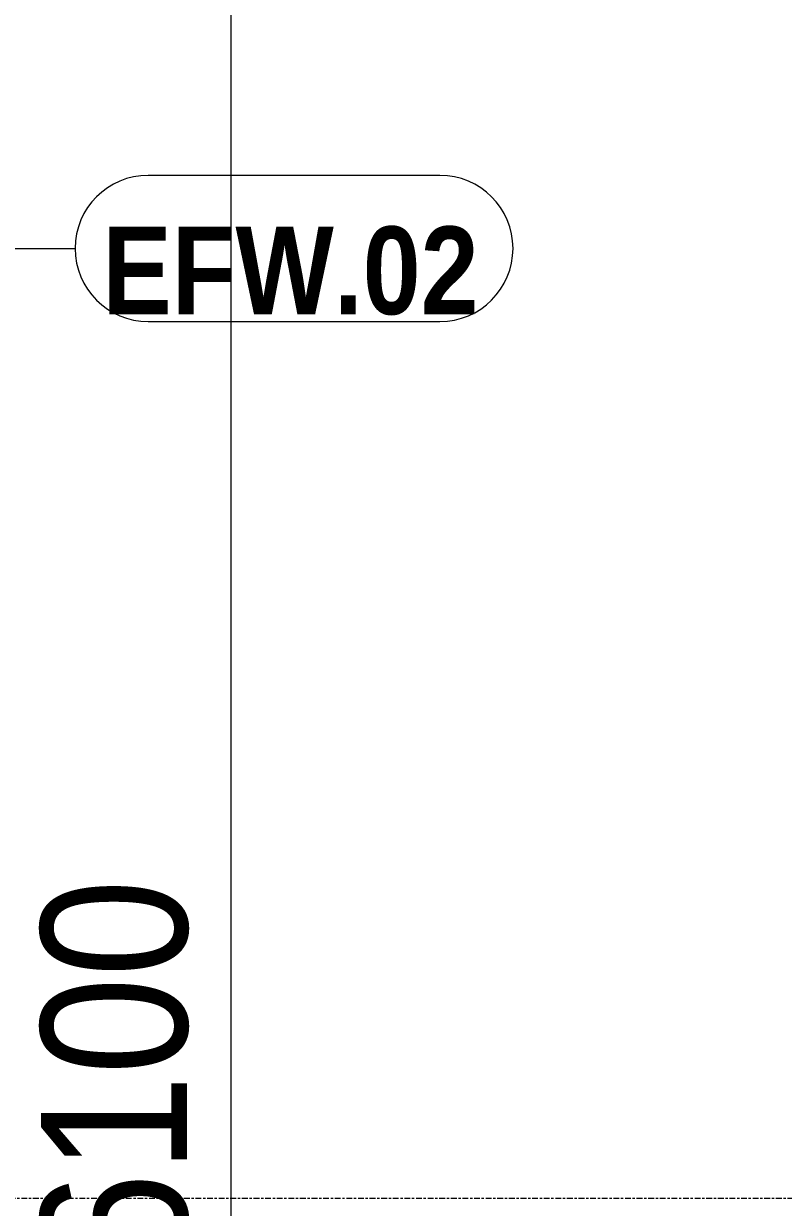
# Model space of a CAD drawing. Header units: millimetres. Extents: x 26124 to 258712, y -8723 to 35400.
# Drawn here: x 249628 to 251705, y 5575 to 8815 of the extents above; entities that cross this region are included whole.
import ezdxf

# ---------------------------------------------------------------- set-up
doc = ezdxf.new("R2010")
doc.units = ezdxf.units.MM
doc.linetypes.add('Centre', pattern=[31.75, 6.35, -4.7625, 15.875, -4.7625])
for name, color, linetype, lineweight in [('A-ANNO-DIMS', 211, 'Continuous', 9), ('A-ANNO-DIMS-160', 211, 'Continuous', 9), ('A-FLOR-LEVL-2', 51, 'Centre', 9), ('A-WALL-IDEN', 211, 'Continuous', 9)]:
    doc.layers.add(name, color=color, linetype=linetype, lineweight=lineweight)
doc.styles.add('Arial_B', font='arialbd.ttf', dxfattribs={"width": 0.85, "height": 240})
doc.styles.add('UTM Avo', font='', dxfattribs={"width": 0.9, "height": 400})
doc.styles.get('UTM Avo').set_extended_font_data('UTM Avo')
doc.dimstyles.new('1_Dim_chi_tiet_2_5', dxfattribs={"dimscale": 304.8, "dimtxt": 399.720379, "dimasz": 0.629921, "dimexe": 0.524934, "dimexo": 0.0625, "dimgap": 0.052493, "dimtad": 1, "dimdec": 0, "dimrnd": 5, "dimzin": 0, "dimdsep": 46, "dimtxsty": 'UTM Avo', "dimblk1": 'OBLIQUE', "dimblk2": 'OBLIQUE', "dimsah": 1, "dimcen": 0.09, "dimdle": 0.524934, "dimazin": 0, "dimtfac": 1, "dimtdec": 4, "dimtix": 1, "dimtmove": 0, "dimatfit": 3, "dimfxl": 1.049869, "dimfxlon": 1, "dimtvp": 1, "dimtolj": 1, "dimtzin": 0, "dimarcsym": 2})

# ---------------------------------------------------------------- blocks, each defined once
blk = doc.blocks.new('CTL_WALL TAG NO MARK - 10-2062273-TKCS_MẶT CẮT 4')
at = {"layer": 'A-WALL-IDEN'}
for p, q in [((80820.064287, 7375), (80022.564287, 7375)), ((80022.564287, 6975), (80820.064287, 6975))]:
    blk.add_line(p, q, dxfattribs=at)
for centre, start, end in [((80022.564287, 7175), 90, 270), ((80820.064287, 7175), 270, 90)]:
    blk.add_arc(centre, 200, start, end, dxfattribs=at)
blk = doc.blocks.new('DIMBLOCK144-TKCS_MẶT CẮT 4')
at = {"layer": 'A-ANNO-DIMS-160', "lineweight": 25}
for p, q in [((250194.3, 9000), (250098.3, 9096)), ((250194.3, 9000), (250290.3, 8904)), ((250194.3, 2900), (250098.3, 2996)), ((250194.3, 2900), (250290.3, 2804))]:
    blk.add_line(p, q, dxfattribs=at)
at = {"layer": 'A-ANNO-DIMS-160'}
for p, q in [((250514.3, 9000), (250034.3, 9000)), ((250194.3, 9000), (250194.3, 2740)), ((250194.3, 9000), (250514.3, 9000)), ((249874.3, 2900), (250354.3, 2900)), ((250194.3, 2900), (249874.3, 2900))]:
    blk.add_line(p, q, dxfattribs=at)
at = {"layer": 'A-ANNO-DIMS-160', "color": 0, "insert": (249674.7, 5402.2), "char_height": 400, "width": 1314.636, "attachment_point": 1, "rotation": 90, "line_spacing_factor": 1.110334, "style": 'UTM Avo'}
blk.add_mtext('6100', dxfattribs=at)
blk = doc.blocks.new('_Oblique')
at = {"color": 0, "linetype": 'ByBlock', "lineweight": -2}
blk.add_line((-0.5, -0.5), (0.5, 0.5), dxfattribs=at)

msp = doc.modelspace()

# ---------------------------------------------------------------- linework, layer by layer
at = {"layer": 'A-FLOR-LEVL-2'}
msp.add_line((147057.6, 5600), (254987.5, 5600), dxfattribs=at)
at = {"layer": 'A-WALL-IDEN'}
msp.add_line((248044, 8201.1), (249768.4, 8199.5), dxfattribs=at)

# ---------------------------------------------------------------- block references
msp.add_blockref('CTL_WALL TAG NO MARK - 10-2062273-TKCS_MẶT CẮT 4', (169945.8, 1024.5), dxfattribs=at)

# ---------------------------------------------------------------- texts
at = {"layer": 'A-WALL-IDEN', "insert": (250357.2, 8137.6), "char_height": 240, "width": 1062.16, "attachment_point": 5, "line_spacing_factor": 0.936439, "style": 'Arial_B'}
msp.add_mtext('\\pt6.7992,13.6008,20.4,27.1992,34.0008,40.8,47.5992,54.4008,61.2,67.9992,74.8008,81.6,88.3992,95.2008,102,108.7992,115.6008,122.4,129.1992,136.0008,142.8,149.5992,156.4008,163.2,169.9992,176.8008,183.6,190.3992,197.2008,204,210.7992,217.6008;EFW.02', dxfattribs=at)

# ---------------------------------------------------------------- dimensions: what is measured, and where the dimension line sits
at = {"layer": 'A-ANNO-DIMS'}
dim = msp.add_linear_dim(base=(250194.3, 2900), p1=(250514.3, 9000), p2=(249874.3, 2900), angle=90, dimstyle='1_Dim_chi_tiet_2_5', override={"dimpost": '<>', "dimfxl": 6133.481882}, dxfattribs=at)
dim.commit()
dim.dimension.update_dxf_attribs({"geometry": 'DIMBLOCK144-TKCS_MẶT CẮT 4', "text_midpoint": (249971.3, 5950)})

doc.saveas('drawing.dxf')
